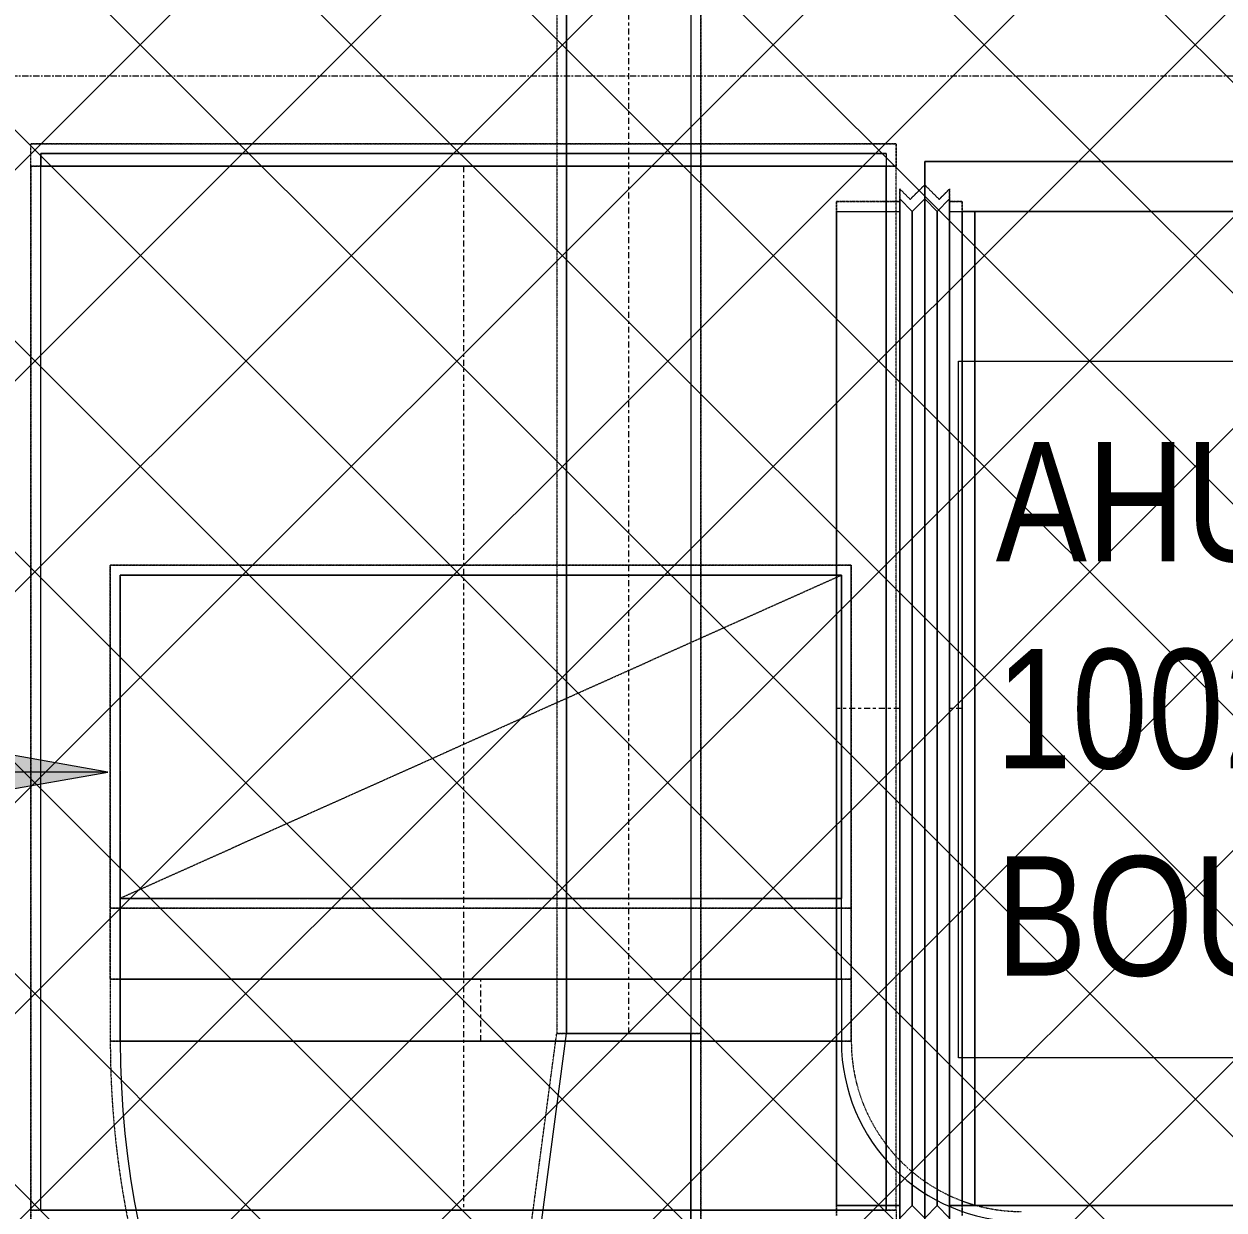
# Model space of a CAD drawing. Header units: inches. Extents: x -83664 to 20107, y -47222 to 19398.
# Drawn here: x -54534 to -52121, y -12045 to -9659 of the extents above; entities that cross this region are included whole.
import ezdxf

# ---------------------------------------------------------------- set-up
doc = ezdxf.new("R2010")
doc.units = ezdxf.units.IN
doc.header["$MEASUREMENT"] = 0
for name, pattern in [('Center', [29.999999, 12, -6, 6, -6]), ('Grid Line', [22.225, 12.7, -3.175, 3.175, -3.175]), ('Hidden 0_50', [1.0584, 0.5292, -0.5292]), ('Hidden 1_5', [2.2, 1.5, -0.7])]:
    doc.linetypes.add(name, pattern=pattern)
for name, color, linetype, lineweight in [('A-DETL-GENF', 7, 'Continuous', 9), ('G-ANNO-TEXT', 7, 'Continuous', 9), ('M-EQPM', 7, 'Continuous', 18), ('M-HVAC-DUCT-ANNO', 7, 'Continuous', 9), ('M-HVAC-DUCT-CNTR', 7, 'Center', 9), ('M-HVAC-DUCT-IDEN', 7, 'Continuous', 18), ('S-GRID', 7, 'Continuous', 9)]:
    doc.layers.add(name, color=color, linetype=linetype, lineweight=lineweight)
doc.layers.add('M-HVAC-DUCT', color=7, linetype='Continuous', lineweight=9, true_color=0xffe97f)
doc.styles.add('Arial Narrow_21', font='ARIALN.TTF', dxfattribs={"height": 240})

# ---------------------------------------------------------------- blocks, each defined once
blk = doc.blocks.new('M_Rec Transition - Length - Standard-8294873-FIRST FLOOR AC CONDITIONING LAYOUT - PART A')
at = {"layer": 'M-HVAC-DUCT', "color": 30, "true_color": 0xff7f00}
for p, q in [((0, 150), (0, -150)), ((0, 150), (375, 100)), ((0, 150), (375, 100)), ((0, -150), (0, 150)), ((375, -150), (375, 100)), ((375, 100), (375, -150)), ((0, -150), (375, -150)), ((375, -150), (0, -150))]:
    blk.add_line(p, q, dxfattribs=at)
blk = doc.blocks.new('TEMW-ME-AHU-Fresh Air Handling Unit - AHU-F1--01-8295163-FIRST FLOOR AC CONDITIONING LAYOUT - PART A')
at = {"layer": 'M-EQPM'}
for p, q in [((3000, 2100), (-100, 2100)), ((-100, 2100), (-100, -100)), ((-100, -100), (-100, 2100)), ((-100, 2100), (3000, 2100)), ((0, 2000), (-25, 2000)), ((-25, 2000), (-25, 0)), ((-25, 0), (-25, 2000)), ((-25, 2000), (0, 2000)), ((2900, 2000), (0, 2000)), ((0, 2000), (0, 0)), ((0, 0), (0, 2000)), ((0, 2000), (2900, 2000)), ((0, 0), (0, 2000)), ((0, 2000), (0, 0)), ((0, 0), (2900, 0)), ((2900, 0), (0, 0)), ((-25, 0), (0, 0)), ((0, 0), (-25, 0))]:
    blk.add_line(p, q, dxfattribs=at)
blk = doc.blocks.new('REMC_M_FLEX CONNECTION_Type 2 - V_SAD-8295164-FIRST FLOOR AC CONDITIONING LAYOUT - PART A')
at = {"layer": 'M-HVAC-DUCT', "color": 6, "true_color": 0xff00ff}
for p, q in [((98709.1, 88335.9), (98684.1, 88360.9)), ((98684.1, 86310.9), (98684.1, 88360.9)), ((98709.1, 88335.9), (98684.1, 88360.9)), ((98684.1, 88360.9), (98684.1, 86310.9)), ((98709.1, 88335.9), (98734.1, 88360.9)), ((98709.1, 88335.9), (98734.1, 88360.9)), ((98734.1, 86310.9), (98734.1, 88360.9)), ((98734.1, 88360.9), (98734.1, 86310.9)), ((98734.1, 88360.9), (98734.1, 86310.9)), ((98734.1, 88360.9), (98759.1, 88335.9)), ((98734.1, 88360.9), (98759.1, 88335.9)), ((98734.1, 86310.9), (98734.1, 88360.9)), ((98759.1, 88335.9), (98784.1, 88360.9)), ((98759.1, 88335.9), (98784.1, 88360.9)), ((98784.1, 86310.9), (98784.1, 88360.9)), ((98784.1, 88360.9), (98784.1, 86310.9)), ((98709.1, 88335.9), (98709.1, 86335.9)), ((98709.1, 86335.9), (98709.1, 88335.9)), ((98709.1, 88335.9), (98709.1, 86335.9)), ((98709.1, 86335.9), (98709.1, 88335.9)), ((98759.1, 88335.9), (98759.1, 86335.9)), ((98759.1, 86335.9), (98759.1, 88335.9)), ((98759.1, 86335.9), (98759.1, 88335.9)), ((98759.1, 88335.9), (98759.1, 86335.9)), ((98709.1, 86335.9), (98684.1, 86310.9)), ((98684.1, 86310.9), (98709.1, 86335.9)), ((98734.1, 86310.9), (98709.1, 86335.9)), ((98709.1, 86335.9), (98734.1, 86310.9)), ((98759.1, 86335.9), (98734.1, 86310.9)), ((98734.1, 86310.9), (98759.1, 86335.9)), ((98784.1, 86310.9), (98759.1, 86335.9)), ((98759.1, 86335.9), (98784.1, 86310.9))]:
    blk.add_line(p, q, dxfattribs=at)
blk = doc.blocks.new('M_Rec Endcap - Standard-8295165-FIRST FLOOR AC CONDITIONING LAYOUT - PART A')
at = {"layer": 'M-HVAC-DUCT', "color": 6, "true_color": 0xff00ff}
for p, q in [((0, 850), (0, -850)), ((0, -850), (0, 850)), ((0, 850), (25, 850)), ((25, 850), (0, 850)), ((25, 850), (25, -850)), ((25, -850), (25, 850)), ((25, -850), (0, -850)), ((25, -850), (0, -850))]:
    blk.add_line(p, q, dxfattribs=at)
blk = doc.blocks.new('M_Rec Elbow - Radius - 0_75W-8295166-FIRST FLOOR AC CONDITIONING LAYOUT - PART A')
at = {"layer": 'M-HVAC-DUCT', "color": 6, "true_color": 0xff00ff}
for p, q in [((-725, 1087.5), (725, 1087.5)), ((725, 1087.5), (-725, 1087.5)), ((-1087.5, 725), (-1087.5, -725)), ((-1087.5, -725), (-1087.5, 725))]:
    blk.add_line(p, q, dxfattribs=at)
for radius in [362.5, 362.5, 1812.5, 1812.5]:
    blk.add_arc((-1087.5, 1087.5), radius, 270, 0, dxfattribs=at)
blk = doc.blocks.new('M_Rec Elbow - Radius - 0_75W-8295167-FIRST FLOOR AC CONDITIONING LAYOUT - PART A')
at = {"layer": 'M-HVAC-DUCT', "color": 6, "true_color": 0xff00ff}
for p, q in [((98566.5, 87603.9), (97116.5, 87603.9)), ((97116.5, 86953.9), (97116.5, 87603.9)), ((97116.5, 87603.9), (98566.5, 87603.9)), ((97116.5, 86791.4), (97116.5, 87603.9)), ((98566.5, 87603.9), (98566.5, 86953.9)), ((98566.5, 86791.4), (98566.5, 87603.9)), ((98566.5, 86953.9), (97116.5, 86953.9)), ((97116.5, 86953.9), (97116.5, 86791.4)), ((98566.5, 86791.4), (98566.5, 86953.9)), ((97116.5, 86791.4), (98566.5, 86791.4)), ((98566.5, 86791.4), (97116.5, 86791.4))]:
    blk.add_line(p, q, dxfattribs=at)
blk = doc.blocks.new('TEMW-SMBZ-HO-BM-HVAC-00002_rvt-1-FIRST FLOOR AC CONDITIONING LAYOUT - PART A')
at = {"layer": 'M-HVAC-DUCT', "color": 30, "linetype": 'Hidden 0_50', "true_color": 0xff7f00}
for p, q in [((97994.1, 90723.7), (97994.1, 86681.9)), ((97994.1, 90723.7), (97994.1, 86681.9)), ((98284.1, 86681.9), (98284.1, 90723.7)), ((98284.1, 90723.7), (98284.1, 86681.9)), ((97944.1, 86306.9), (97994.1, 86681.9)), ((97944.1, 86306.9), (97994.1, 86681.9)), ((98284.1, 86681.9), (97994.1, 86681.9)), ((97994.1, 86681.9), (98284.1, 86681.9)), ((98284.1, 86681.9), (97994.1, 86681.9)), ((97994.1, 86681.9), (98284.1, 86681.9)), ((98284.1, 86306.9), (98284.1, 86681.9)), ((98284.1, 86681.9), (98284.1, 86306.9))]:
    blk.add_line(p, q, dxfattribs=at)
at = {"layer": 'M-HVAC-DUCT', "color": 30, "true_color": 0xff7f00}
for p, q in [((98014.1, 86681.9), (98014.1, 90723.7)), ((98014.1, 90723.7), (98014.1, 86681.9)), ((98264.1, 90723.7), (98264.1, 86681.9)), ((98264.1, 90723.7), (98264.1, 86681.9)), ((98014.1, 86681.9), (98264.1, 86681.9)), ((98264.1, 86681.9), (98014.1, 86681.9))]:
    blk.add_line(p, q, dxfattribs=at)
at = {"layer": 'M-HVAC-DUCT', "color": 6, "linetype": 'Hidden 0_50', "true_color": 0xff00ff}
for p, q in [((98676.5, 88472), (96936.5, 88472)), ((96936.5, 88472), (98676.5, 88472)), ((96936.5, 88427), (96936.5, 88472)), ((96936.5, 88427), (96936.5, 88472)), ((98676.5, 88472), (98676.5, 88427)), ((98676.5, 88427), (98676.5, 88472)), ((96936.5, 88427), (98676.5, 88427)), ((98676.5, 88427), (96936.5, 88427)), ((96936.5, 88427), (96936.5, 86327)), ((96936.5, 86327), (96936.5, 88427)), ((98676.5, 88427), (96936.5, 88427)), ((96936.5, 88427), (98676.5, 88427)), ((98676.5, 86327), (98676.5, 88427)), ((98676.5, 86327), (98676.5, 88427)), ((98704.9, 88360.1), (98734.1, 88389.2)), ((98734.1, 88389.2), (98704.9, 88360.1)), ((98734.1, 88389.2), (98763.2, 88360.1)), ((98763.2, 88360.1), (98734.1, 88389.2)), ((98684.1, 86290.9), (98684.1, 88380.9)), ((98684.1, 88380.9), (98704.9, 88360.1)), ((98704.9, 88360.1), (98684.1, 88380.9)), ((98684.1, 88380.9), (98684.1, 86290.9)), ((98763.2, 88360.1), (98784.1, 88380.9)), ((98784.1, 88380.9), (98763.2, 88360.1)), ((98784.1, 88380.9), (98784.1, 86290.9)), ((98784.1, 86290.9), (98784.1, 88380.9)), ((98556.5, 88355.9), (98556.5, 86315.9)), ((98556.5, 86315.9), (98556.5, 88355.9)), ((98684.1, 88355.9), (98556.5, 88355.9)), ((98556.5, 88355.9), (98684.1, 88355.9)), ((98684.1, 88355.9), (98684.1, 86315.9)), ((98684.1, 86315.9), (98684.1, 88355.9)), ((98784.1, 88355.9), (98784.1, 86315.9)), ((98784.1, 86315.9), (98784.1, 88355.9)), ((98809.6, 88355.9), (98784.1, 88355.9)), ((98784.1, 88355.9), (98809.6, 88355.9)), ((98809.6, 88355.9), (98809.6, 86315.9)), ((98809.6, 86315.9), (98809.6, 88355.9)), ((98586.5, 87623.9), (97096.5, 87623.9)), ((97096.5, 87623.9), (97096.5, 86933.9)), ((97096.5, 86933.9), (97096.5, 87623.9)), ((97096.5, 87623.9), (98586.5, 87623.9)), ((98586.5, 87623.9), (97096.5, 87623.9)), ((97096.5, 87623.9), (97096.5, 86791.4)), ((97096.5, 87623.9), (97096.5, 86933.9)), ((98586.5, 87623.9), (97096.5, 87623.9)), ((98586.5, 86933.9), (98586.5, 87623.9)), ((98586.5, 87623.9), (98586.5, 86933.9)), ((98586.5, 86933.9), (98586.5, 87623.9)), ((98586.5, 86791.4), (98586.5, 87623.9)), ((97096.5, 86933.9), (98586.5, 86933.9)), ((98586.5, 86933.9), (97096.5, 86933.9)), ((97096.5, 86791.4), (97096.5, 86933.9)), ((97096.5, 86933.9), (98586.5, 86933.9)), ((98586.5, 86933.9), (98586.5, 86791.4)), ((98586.5, 86791.4), (97096.5, 86791.4)), ((97096.5, 86791.4), (98586.5, 86791.4)), ((97096.5, 86791.4), (97096.5, 86666.4)), ((97096.5, 86791.4), (97096.5, 86666.4)), ((98586.5, 86791.4), (97096.5, 86791.4)), ((98586.5, 86791.4), (97096.5, 86791.4)), ((98586.5, 86666.4), (98586.5, 86791.4)), ((98586.5, 86791.4), (98586.5, 86666.4)), ((98586.5, 86666.4), (97096.5, 86666.4)), ((97096.5, 86666.4), (98586.5, 86666.4)), ((98586.5, 86666.4), (97096.5, 86666.4)), ((97096.5, 86666.4), (98586.5, 86666.4)), ((96936.5, 86327), (98676.5, 86327)), ((98676.5, 86327), (96936.5, 86327)), ((96936.5, 86327), (98676.5, 86327)), ((98676.5, 86327), (96936.5, 86327)), ((96936.5, 86282), (96936.5, 86327)), ((96936.5, 86327), (96936.5, 86282)), ((98676.5, 86327), (98676.5, 86282)), ((98676.5, 86327), (98676.5, 86282))]:
    blk.add_line(p, q, dxfattribs=at)
at = {"layer": 'M-HVAC-DUCT', "color": 6, "true_color": 0xff00ff}
for p, q in [((98656.5, 88427), (96956.5, 88427)), ((96956.5, 88427), (98656.5, 88427)), ((96956.5, 86327), (96956.5, 88427)), ((96956.5, 86327), (96956.5, 88427)), ((98656.5, 88427), (98656.5, 86327)), ((98656.5, 86327), (98656.5, 88427)), ((98556.5, 86335.9), (98556.5, 88335.9)), ((98556.5, 88335.9), (98556.5, 86335.9)), ((98556.5, 88335.9), (98684.1, 88335.9)), ((98556.5, 88335.9), (98684.1, 88335.9)), ((98684.1, 86335.9), (98684.1, 88335.9)), ((98684.1, 88335.9), (98684.1, 86335.9)), ((98784.1, 86335.9), (98784.1, 88335.9)), ((98784.1, 88335.9), (98784.1, 86335.9)), ((98784.1, 88335.9), (98809.6, 88335.9)), ((98784.1, 88335.9), (98809.6, 88335.9)), ((98809.6, 86335.9), (98809.6, 88335.9)), ((98809.6, 88335.9), (98809.6, 86335.9)), ((97116.5, 86791.4), (98566.5, 86791.4)), ((98566.5, 86791.4), (97116.5, 86791.4)), ((97116.5, 86666.4), (97116.5, 86791.4)), ((97116.5, 86791.4), (97116.5, 86666.4)), ((98566.5, 86791.4), (98566.5, 86666.4)), ((98566.5, 86791.4), (98566.5, 86666.4)), ((97116.5, 86666.4), (98566.5, 86666.4)), ((98566.5, 86666.4), (97116.5, 86666.4)), ((98684.1, 86335.9), (98556.5, 86335.9)), ((98556.5, 86335.9), (98684.1, 86335.9)), ((98809.6, 86335.9), (98784.1, 86335.9)), ((98784.1, 86335.9), (98809.6, 86335.9)), ((98656.5, 86327), (96956.5, 86327)), ((96956.5, 86327), (98656.5, 86327))]:
    blk.add_line(p, q, dxfattribs=at)
at = {"layer": 'M-HVAC-DUCT', "color": 6, "linetype": 'Hidden 0_50', "true_color": 0xff00ff}
for radius in [1832.5, 1832.5, 342.5, 342.5]:
    blk.add_arc((98929, 86666.4), radius, 180, 270, dxfattribs=at)
at = {"layer": 'M-HVAC-DUCT-ANNO', "color": 6, "linetype": 'Hidden 1_5', "true_color": 0xff00ff}
for p, q in [((98566.5, 87603.9), (97116.5, 87603.9)), ((97116.5, 87603.9), (97116.5, 86953.9)), ((98566.5, 87603.9), (97116.5, 86953.9)), ((98566.5, 86953.9), (98566.5, 87603.9)), ((97116.5, 86953.9), (98566.5, 86953.9))]:
    blk.add_line(p, q, dxfattribs=at)
at = {"layer": 'M-HVAC-DUCT-CNTR', "color": 30, "true_color": 0xff7f00}
blk.add_line((98139.1, 86681.9), (98139.1, 90723.7), dxfattribs=at)
at = {"layer": 'M-HVAC-DUCT-CNTR', "color": 6, "true_color": 0xff00ff}
for p, q in [((97806.5, 88427), (97806.5, 86327)), ((98684.1, 87335.9), (98556.5, 87335.9)), ((98809.6, 87335.9), (98784.1, 87335.9)), ((97841.5, 86666.4), (97841.5, 86791.4))]:
    blk.add_line(p, q, dxfattribs=at)
at = {"layer": 'M-EQPM', "color": 6, "linetype": 'Hidden 0_50', "lineweight": 9, "true_color": 0xff00ff}
blk.add_blockref('TEMW-ME-AHU-Fresh Air Handling Unit - AHU-F1--01-8295163-FIRST FLOOR AC CONDITIONING LAYOUT - PART A', (98834.6, 86335.9), dxfattribs=at)
at = {"layer": 'M-HVAC-DUCT', "color": 6, "linetype": 'Hidden 0_50', "lineweight": 9, "true_color": 0xff00ff}
for name, p, rotation in [('M_Rec Endcap - Standard-8295165-FIRST FLOOR AC CONDITIONING LAYOUT - PART A', (97806.5, 88427), 90), ('M_Rec Transition - Length - Standard-8294873-FIRST FLOOR AC CONDITIONING LAYOUT - PART A', (98114.1, 86306.9), 90), ('M_Rec Elbow - Radius - 0_75W-8295166-FIRST FLOOR AC CONDITIONING LAYOUT - PART A', (97841.5, 85578.9), 270)]:
    blk.add_blockref(name, p, dxfattribs=dict(at, rotation=rotation))
for name in ['REMC_M_FLEX CONNECTION_Type 2 - V_SAD-8295164-FIRST FLOOR AC CONDITIONING LAYOUT - PART A', 'M_Rec Elbow - Radius - 0_75W-8295167-FIRST FLOOR AC CONDITIONING LAYOUT - PART A']:
    blk.add_blockref(name, (0, 0), dxfattribs=at)
blk = doc.blocks.new('TEMW-SMBZ-HO-BM-HVAC-00002_rvt-2-FIRST FLOOR AC CONDITIONING LAYOUT - PART A')
at = {"layer": 'M-HVAC-DUCT', "color": 30, "linetype": 'Hidden 0_50', "true_color": 0xff7f00}
for p, q in [((97994.1, 90723.7), (97994.1, 86681.9)), ((97994.1, 90723.7), (97994.1, 86681.9)), ((98284.1, 86681.9), (98284.1, 90723.7)), ((98284.1, 90723.7), (98284.1, 86681.9)), ((97944.1, 86306.9), (97994.1, 86681.9)), ((97944.1, 86306.9), (97994.1, 86681.9)), ((98284.1, 86681.9), (97994.1, 86681.9)), ((97994.1, 86681.9), (98284.1, 86681.9)), ((98284.1, 86681.9), (97994.1, 86681.9)), ((97994.1, 86681.9), (98284.1, 86681.9)), ((98284.1, 86306.9), (98284.1, 86681.9)), ((98284.1, 86681.9), (98284.1, 86306.9))]:
    blk.add_line(p, q, dxfattribs=at)
at = {"layer": 'M-HVAC-DUCT', "color": 30, "true_color": 0xff7f00}
for p, q in [((98014.1, 86681.9), (98014.1, 90723.7)), ((98014.1, 90723.7), (98014.1, 86681.9)), ((98264.1, 90723.7), (98264.1, 86681.9)), ((98264.1, 90723.7), (98264.1, 86681.9)), ((98014.1, 86681.9), (98264.1, 86681.9)), ((98264.1, 86681.9), (98014.1, 86681.9))]:
    blk.add_line(p, q, dxfattribs=at)
at = {"layer": 'M-HVAC-DUCT', "color": 6, "linetype": 'Hidden 0_50', "true_color": 0xff00ff}
for p, q in [((98676.5, 88472), (96936.5, 88472)), ((96936.5, 88472), (98676.5, 88472)), ((96936.5, 88427), (96936.5, 88472)), ((96936.5, 88427), (96936.5, 88472)), ((98676.5, 88472), (98676.5, 88427)), ((98676.5, 88427), (98676.5, 88472)), ((96936.5, 88427), (98676.5, 88427)), ((98676.5, 88427), (96936.5, 88427)), ((96936.5, 88427), (96936.5, 86327)), ((96936.5, 86327), (96936.5, 88427)), ((98676.5, 88427), (96936.5, 88427)), ((96936.5, 88427), (98676.5, 88427)), ((98676.5, 86327), (98676.5, 88427)), ((98676.5, 86327), (98676.5, 88427)), ((98704.9, 88360.1), (98734.1, 88389.2)), ((98734.1, 88389.2), (98704.9, 88360.1)), ((98734.1, 88389.2), (98763.2, 88360.1)), ((98763.2, 88360.1), (98734.1, 88389.2)), ((98684.1, 86290.9), (98684.1, 88380.9)), ((98684.1, 88380.9), (98704.9, 88360.1)), ((98704.9, 88360.1), (98684.1, 88380.9)), ((98684.1, 88380.9), (98684.1, 86290.9)), ((98763.2, 88360.1), (98784.1, 88380.9)), ((98784.1, 88380.9), (98763.2, 88360.1)), ((98784.1, 88380.9), (98784.1, 86290.9)), ((98784.1, 86290.9), (98784.1, 88380.9)), ((98556.5, 88355.9), (98556.5, 86315.9)), ((98556.5, 86315.9), (98556.5, 88355.9)), ((98684.1, 88355.9), (98556.5, 88355.9)), ((98556.5, 88355.9), (98684.1, 88355.9)), ((98684.1, 88355.9), (98684.1, 86315.9)), ((98684.1, 86315.9), (98684.1, 88355.9)), ((98784.1, 88355.9), (98784.1, 86315.9)), ((98784.1, 86315.9), (98784.1, 88355.9)), ((98809.6, 88355.9), (98784.1, 88355.9)), ((98784.1, 88355.9), (98809.6, 88355.9)), ((98809.6, 88355.9), (98809.6, 86315.9)), ((98809.6, 86315.9), (98809.6, 88355.9)), ((98586.5, 87623.9), (97096.5, 87623.9)), ((97096.5, 87623.9), (97096.5, 86933.9)), ((97096.5, 86933.9), (97096.5, 87623.9)), ((97096.5, 87623.9), (98586.5, 87623.9)), ((98586.5, 87623.9), (97096.5, 87623.9)), ((97096.5, 87623.9), (97096.5, 86791.4)), ((97096.5, 87623.9), (97096.5, 86933.9)), ((98586.5, 87623.9), (97096.5, 87623.9)), ((98586.5, 86933.9), (98586.5, 87623.9)), ((98586.5, 87623.9), (98586.5, 86933.9)), ((98586.5, 86933.9), (98586.5, 87623.9)), ((98586.5, 86791.4), (98586.5, 87623.9)), ((97096.5, 86933.9), (98586.5, 86933.9)), ((98586.5, 86933.9), (97096.5, 86933.9)), ((97096.5, 86791.4), (97096.5, 86933.9)), ((97096.5, 86933.9), (98586.5, 86933.9)), ((98586.5, 86933.9), (98586.5, 86791.4)), ((98586.5, 86791.4), (97096.5, 86791.4)), ((97096.5, 86791.4), (98586.5, 86791.4)), ((97096.5, 86791.4), (97096.5, 86666.4)), ((97096.5, 86791.4), (97096.5, 86666.4)), ((98586.5, 86791.4), (97096.5, 86791.4)), ((98586.5, 86791.4), (97096.5, 86791.4)), ((98586.5, 86666.4), (98586.5, 86791.4)), ((98586.5, 86791.4), (98586.5, 86666.4)), ((98586.5, 86666.4), (97096.5, 86666.4)), ((97096.5, 86666.4), (98586.5, 86666.4)), ((98586.5, 86666.4), (97096.5, 86666.4)), ((97096.5, 86666.4), (98586.5, 86666.4)), ((96936.5, 86327), (98676.5, 86327)), ((98676.5, 86327), (96936.5, 86327)), ((96936.5, 86327), (98676.5, 86327)), ((98676.5, 86327), (96936.5, 86327)), ((96936.5, 86282), (96936.5, 86327)), ((96936.5, 86327), (96936.5, 86282)), ((98676.5, 86327), (98676.5, 86282)), ((98676.5, 86327), (98676.5, 86282))]:
    blk.add_line(p, q, dxfattribs=at)
at = {"layer": 'M-HVAC-DUCT', "color": 6, "true_color": 0xff00ff}
for p, q in [((98656.5, 88427), (96956.5, 88427)), ((96956.5, 88427), (98656.5, 88427)), ((96956.5, 86327), (96956.5, 88427)), ((96956.5, 86327), (96956.5, 88427)), ((98656.5, 88427), (98656.5, 86327)), ((98656.5, 86327), (98656.5, 88427)), ((98556.5, 86335.9), (98556.5, 88335.9)), ((98556.5, 88335.9), (98556.5, 86335.9)), ((98556.5, 88335.9), (98684.1, 88335.9)), ((98556.5, 88335.9), (98684.1, 88335.9)), ((98684.1, 86335.9), (98684.1, 88335.9)), ((98684.1, 88335.9), (98684.1, 86335.9)), ((98784.1, 86335.9), (98784.1, 88335.9)), ((98784.1, 88335.9), (98784.1, 86335.9)), ((98784.1, 88335.9), (98809.6, 88335.9)), ((98784.1, 88335.9), (98809.6, 88335.9)), ((98809.6, 86335.9), (98809.6, 88335.9)), ((98809.6, 88335.9), (98809.6, 86335.9)), ((97116.5, 86791.4), (98566.5, 86791.4)), ((98566.5, 86791.4), (97116.5, 86791.4)), ((97116.5, 86666.4), (97116.5, 86791.4)), ((97116.5, 86791.4), (97116.5, 86666.4)), ((98566.5, 86791.4), (98566.5, 86666.4)), ((98566.5, 86791.4), (98566.5, 86666.4)), ((97116.5, 86666.4), (98566.5, 86666.4)), ((98566.5, 86666.4), (97116.5, 86666.4)), ((98684.1, 86335.9), (98556.5, 86335.9)), ((98556.5, 86335.9), (98684.1, 86335.9)), ((98809.6, 86335.9), (98784.1, 86335.9)), ((98784.1, 86335.9), (98809.6, 86335.9)), ((98656.5, 86327), (96956.5, 86327)), ((96956.5, 86327), (98656.5, 86327))]:
    blk.add_line(p, q, dxfattribs=at)
at = {"layer": 'M-HVAC-DUCT', "color": 6, "linetype": 'Hidden 0_50', "true_color": 0xff00ff}
for radius in [1832.5, 1832.5, 342.5, 342.5]:
    blk.add_arc((98929, 86666.4), radius, 180, 270, dxfattribs=at)
at = {"layer": 'M-HVAC-DUCT-ANNO', "color": 6, "linetype": 'Hidden 1_5', "true_color": 0xff00ff}
for p, q in [((98566.5, 87603.9), (97116.5, 87603.9)), ((97116.5, 87603.9), (97116.5, 86953.9)), ((98566.5, 87603.9), (97116.5, 86953.9)), ((98566.5, 86953.9), (98566.5, 87603.9)), ((97116.5, 86953.9), (98566.5, 86953.9))]:
    blk.add_line(p, q, dxfattribs=at)
at = {"layer": 'M-HVAC-DUCT-CNTR', "color": 30, "true_color": 0xff7f00}
blk.add_line((98139.1, 86681.9), (98139.1, 90723.7), dxfattribs=at)
at = {"layer": 'M-HVAC-DUCT-CNTR', "color": 6, "true_color": 0xff00ff}
for p, q in [((97806.5, 88427), (97806.5, 86327)), ((98684.1, 87335.9), (98556.5, 87335.9)), ((98809.6, 87335.9), (98784.1, 87335.9)), ((97841.5, 86666.4), (97841.5, 86791.4))]:
    blk.add_line(p, q, dxfattribs=at)
at = {"layer": 'M-EQPM', "color": 6, "linetype": 'Hidden 0_50', "lineweight": 9, "true_color": 0xff00ff}
blk.add_blockref('TEMW-ME-AHU-Fresh Air Handling Unit - AHU-F1--01-8295163-FIRST FLOOR AC CONDITIONING LAYOUT - PART A', (98834.6, 86335.9), dxfattribs=at)
at = {"layer": 'M-HVAC-DUCT', "color": 6, "linetype": 'Hidden 0_50', "lineweight": 9, "true_color": 0xff00ff}
for name, p, rotation in [('M_Rec Endcap - Standard-8295165-FIRST FLOOR AC CONDITIONING LAYOUT - PART A', (97806.5, 88427), 90), ('M_Rec Transition - Length - Standard-8294873-FIRST FLOOR AC CONDITIONING LAYOUT - PART A', (98114.1, 86306.9), 90), ('M_Rec Elbow - Radius - 0_75W-8295166-FIRST FLOOR AC CONDITIONING LAYOUT - PART A', (97841.5, 85578.9), 270)]:
    blk.add_blockref(name, p, dxfattribs=dict(at, rotation=rotation))
for name in ['REMC_M_FLEX CONNECTION_Type 2 - V_SAD-8295164-FIRST FLOOR AC CONDITIONING LAYOUT - PART A', 'M_Rec Elbow - Radius - 0_75W-8295167-FIRST FLOOR AC CONDITIONING LAYOUT - PART A']:
    blk.add_blockref(name, (0, 0), dxfattribs=at)

msp = doc.modelspace()

# ---------------------------------------------------------------- hatches: boundary and pattern name
at = {"layer": 'A-DETL-GENF', "true_color": 0xff0000}
h = msp.add_hatch(dxfattribs=at)
h.set_pattern_fill('FP_59', color=1, style=0, pattern_type=2)
h.set_pattern_definition([(45, (-151456.65, -98372.2), (-212.13203, 212.13203), []), (135, (-151456.65, -98372.2), (-212.13203, -212.13203), [])])
h.paths.add_polyline_path([(-62993, -37189.5), (-27297.3, -37189.5), (-27297.3, -98.4), (-62993, -98.4), (-62993, -33333)])
at = {"layer": 'M-HVAC-DUCT-IDEN', "lineweight": 9}
msp.add_hatch(color=256, dxfattribs=at).paths.add_polyline_path([(-54365.2, -11164.2), (-54590.2, -11124.5), (-54590.2, -11203.8)])

# ---------------------------------------------------------------- linework, layer by layer
at = {"layer": 'G-ANNO-TEXT', "flags": 128}
msp.add_lwpolyline([(-52654.8, -10337.8), (-51036.3, -10337.8), (-51036.3, -11738.8), (-52654.8, -11738.8)], close=True, dxfattribs=at)
at = {"layer": 'M-HVAC-DUCT-IDEN', "lineweight": 9}
for p, q in [((-54365.2, -11164.2), (-54590.2, -11124.5)), ((-54365.2, -11164.2), (-55262.9, -11164.2)), ((-54590.2, -11203.8), (-54365.2, -11164.2))]:
    msp.add_line(p, q, dxfattribs=at)
at = {"layer": 'S-GRID', "color": 254, "linetype": 'Grid Line', "true_color": 0xdcdcdc}
msp.add_line((20106.7, -9764.5), (-81517, -9764.5), dxfattribs=at)

# ---------------------------------------------------------------- block references
at = {"lineweight": 5}
for name in ['TEMW-SMBZ-HO-BM-HVAC-00002_rvt-1-FIRST FLOOR AC CONDITIONING LAYOUT - PART A', 'TEMW-SMBZ-HO-BM-HVAC-00002_rvt-2-FIRST FLOOR AC CONDITIONING LAYOUT - PART A']:
    msp.add_blockref(name, (-151456.7, -98372.2), dxfattribs=at)

# ---------------------------------------------------------------- texts
at = {"layer": 'G-ANNO-TEXT', "char_height": 240, "attachment_point": 1, "style": 'Arial Narrow_21'}
for s, insert, width in [('AHU-F1-01', (-52579.8, -10500.2), 1767.721), ('10025 L/S', (-52579.8, -10916.9), 1575.316), ('BOU: 400', (-52579.8, -11333.6), 1515.189)]:
    msp.add_mtext(s, dxfattribs=dict(at, insert=insert, width=width))

doc.saveas('drawing.dxf')
